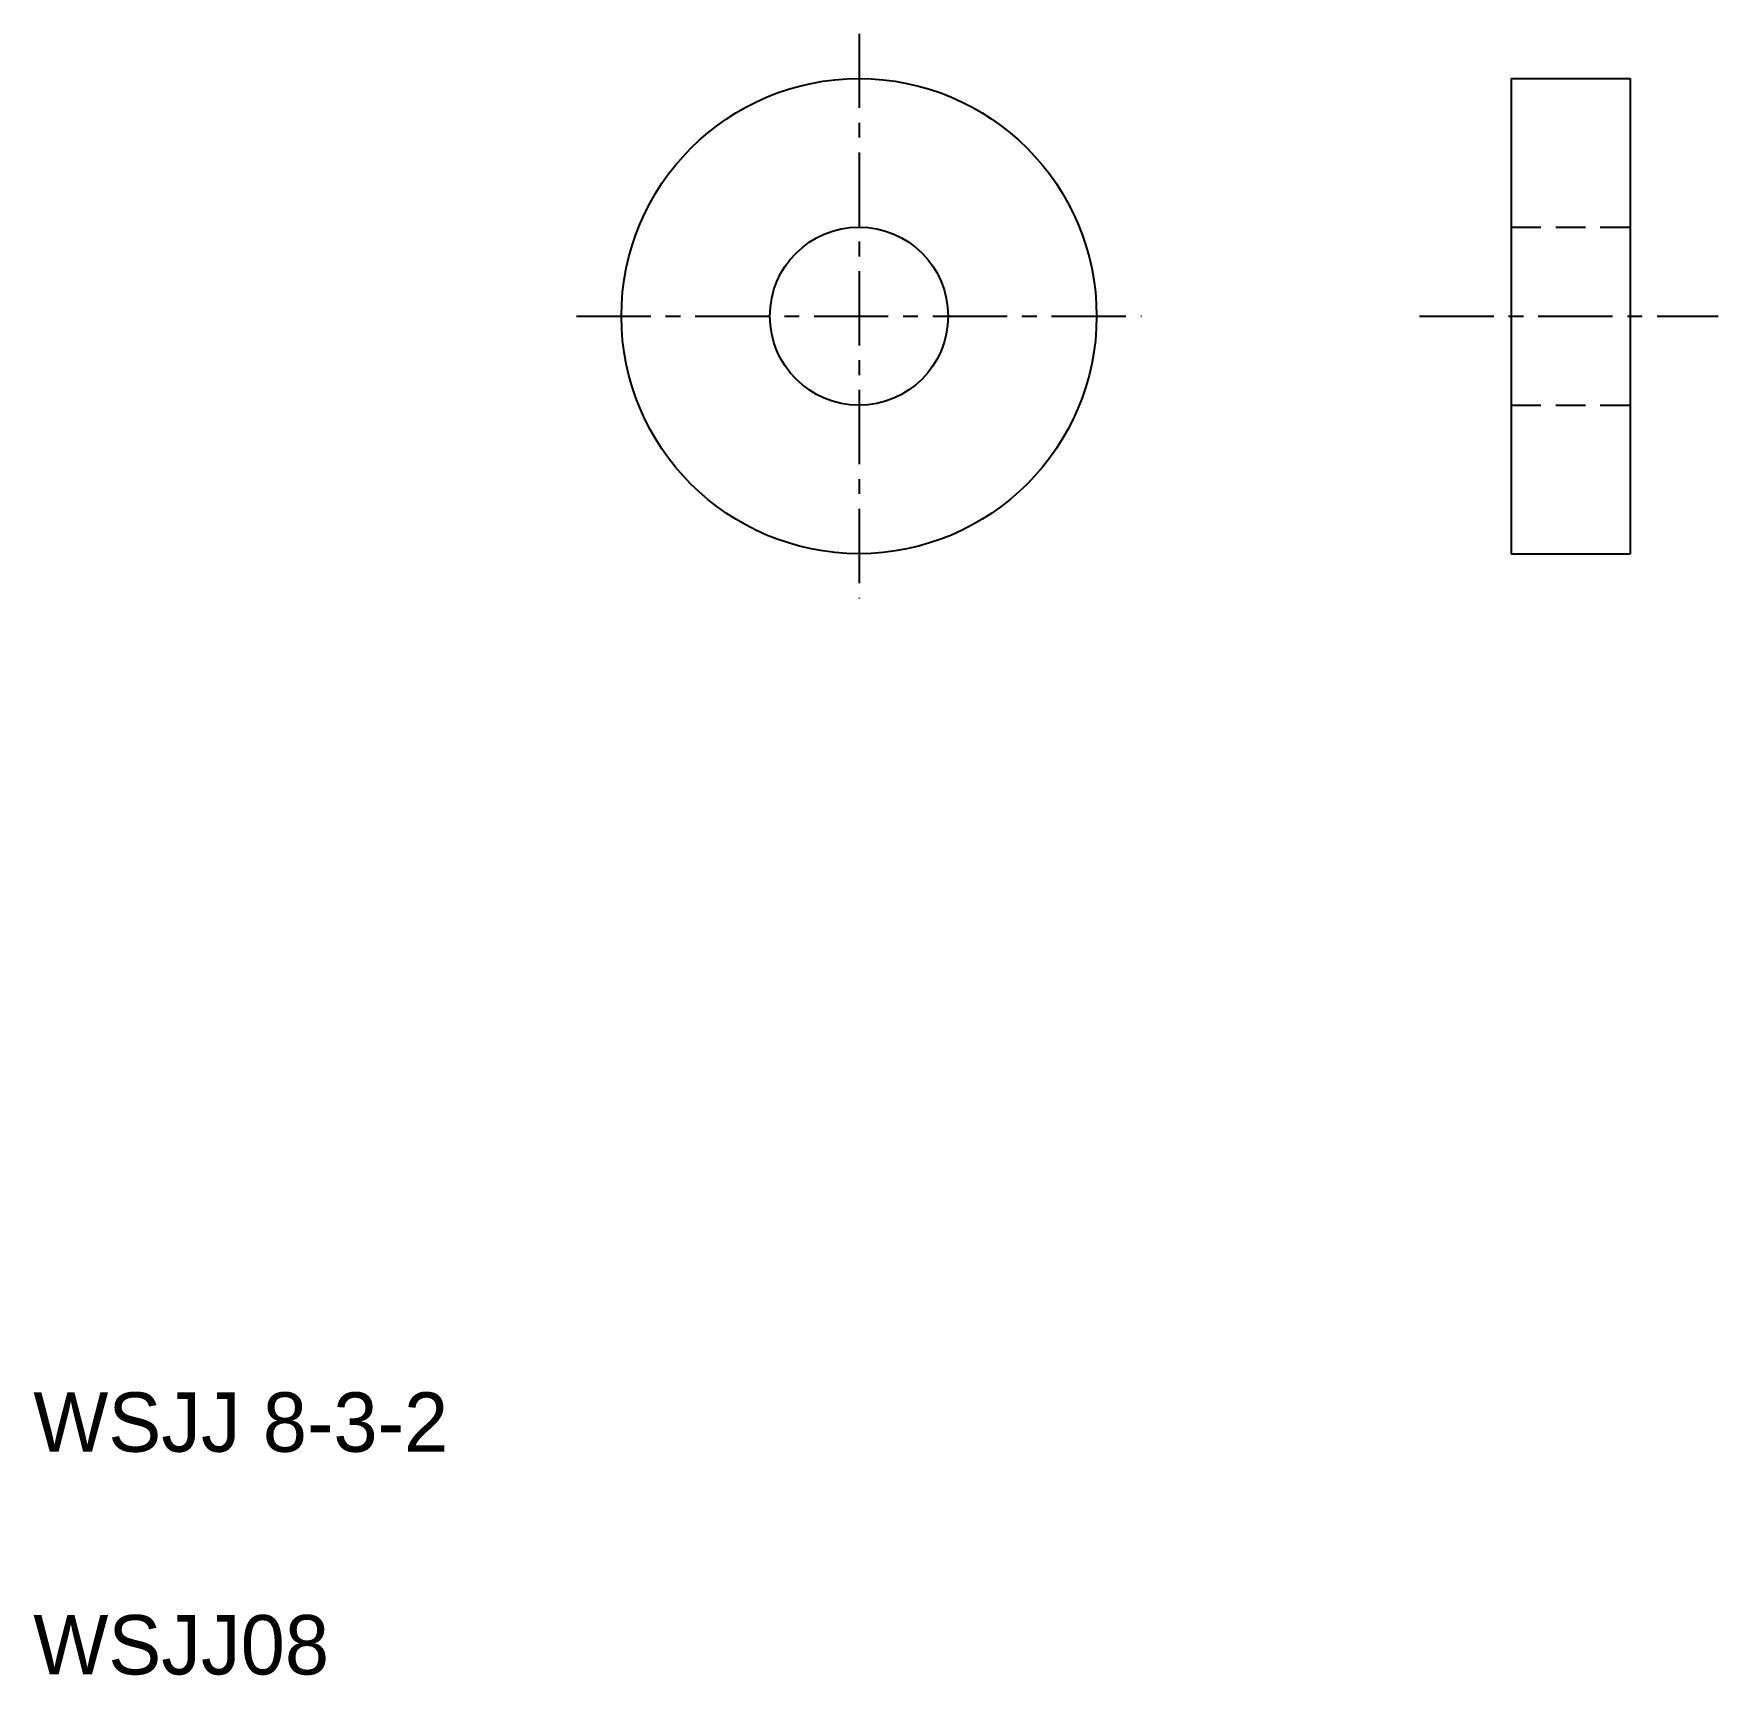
# Model space of a CAD drawing. Extents: x 2.5 to 30.9, y 2.5 to 30.1.
import ezdxf

# ---------------------------------------------------------------- set-up
doc = ezdxf.new("R2010")
doc.units = 0
doc.linetypes.add('CENTER', pattern=[2, 1.25, -0.25, 0.25, -0.25])
doc.linetypes.add('DASHED', pattern=[0.75, 0.5, -0.25])
doc.layers.get('0').update_dxf_attribs({"linetype": 'CONTINUOUS'})
doc.layers.add('CENTER', color=1, linetype='CENTER')

msp = doc.modelspace()

# ---------------------------------------------------------------- linework, layer by layer
at = {"color": 7, "linetype": 'CONTINUOUS'}
for p, q in [((27.38, 29.373), (27.38, 21.373)), ((27.38, 29.373), (29.38, 29.373)), ((27.38, 29.373), (27.38, 21.373)), ((27.38, 29.373), (29.38, 29.373)), ((29.38, 29.373), (29.38, 21.373)), ((29.38, 29.373), (29.38, 21.373)), ((27.38, 21.373), (29.38, 21.373)), ((27.38, 21.373), (29.38, 21.373))]:
    msp.add_line(p, q, dxfattribs=at)
at = {"color": 3, "linetype": 'DASHED'}
for p, q in [((27.38, 26.873), (29.38, 26.873)), ((27.38, 26.873), (29.38, 26.873)), ((27.38, 23.873), (29.38, 23.873)), ((27.38, 23.873), (29.38, 23.873))]:
    msp.add_line(p, q, dxfattribs=at)
at = {"color": 7, "linetype": 'CONTINUOUS'}
for radius in [4, 4, 1.5, 1.5]:
    msp.add_circle((16.4, 25.373), radius, dxfattribs=at)
at = {"layer": 'CENTER', "color": 1, "linetype": 'CENTER'}
for p, q in [((16.4, 30.129), (16.4, 20.617)), ((16.4, 30.129), (16.4, 20.617)), ((11.643, 25.373), (21.156, 25.373)), ((11.643, 25.373), (21.156, 25.373)), ((25.836, 25.373), (30.866, 25.373)), ((25.836, 25.373), (30.866, 25.373))]:
    msp.add_line(p, q, dxfattribs=at)

# ---------------------------------------------------------------- texts
at = {"color": 7, "linetype": 'CONTINUOUS'}
for s, p in [('WSJJ 8-3-2', (2.5, 6.25)), ('WSJJ 8-3-2', (2.5, 6.25)), ('WSJJ08', (2.5, 2.5)), ('WSJJ08', (2.5, 2.5))]:
    msp.add_text(s, height=1, dxfattribs=at).set_placement(p)

doc.saveas('drawing.dxf')
